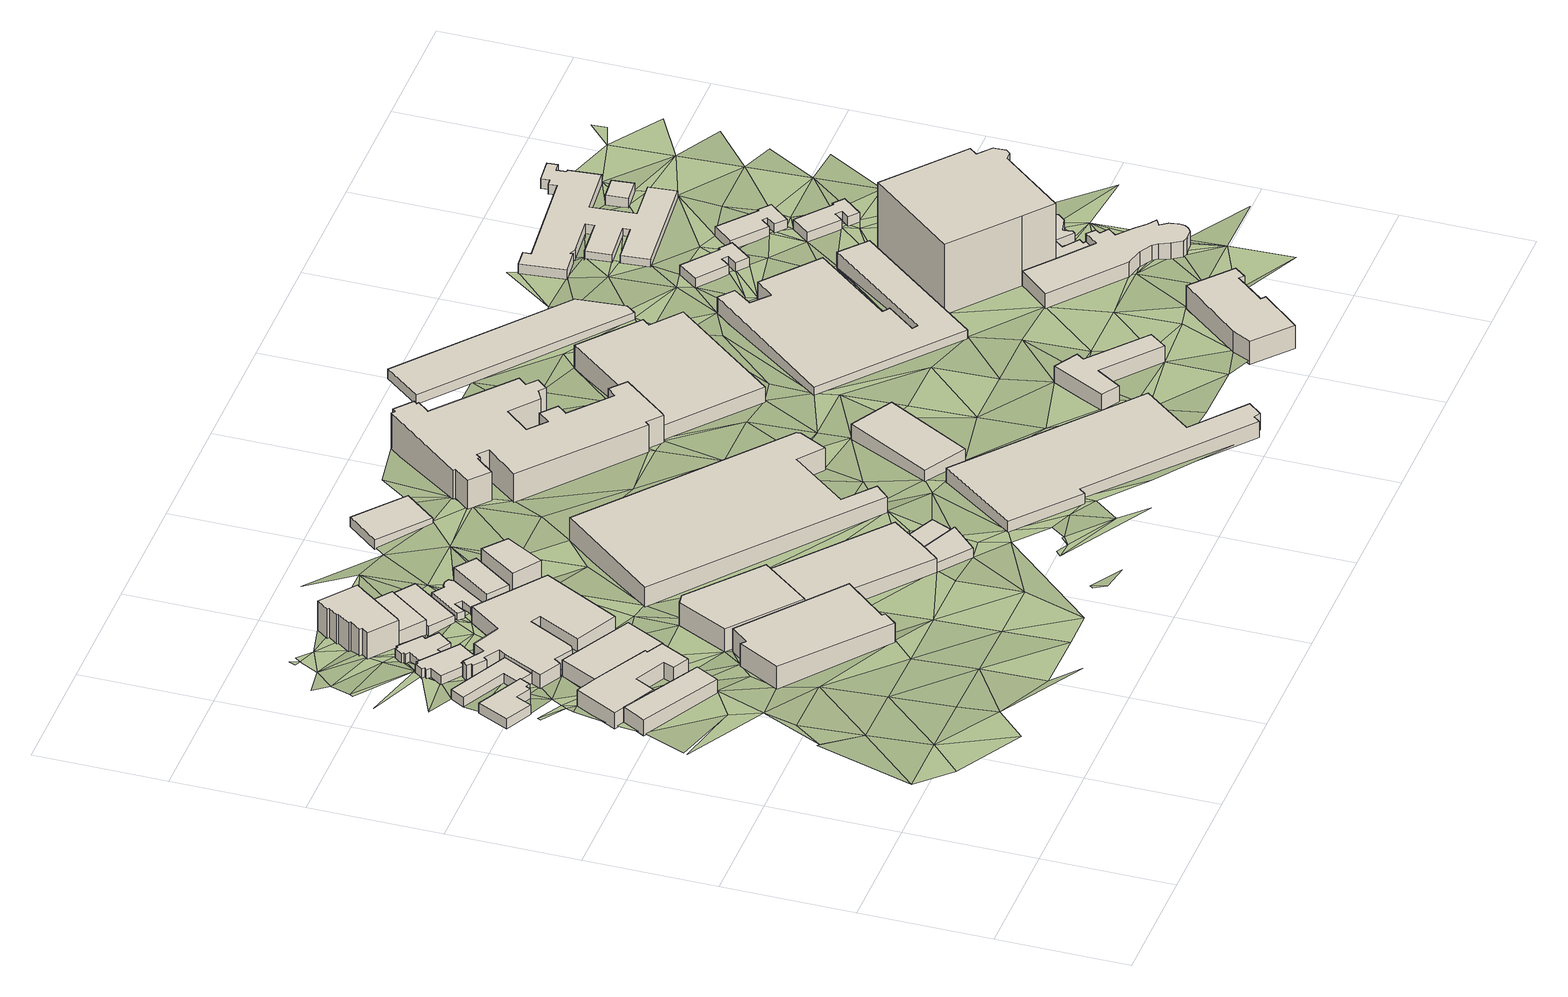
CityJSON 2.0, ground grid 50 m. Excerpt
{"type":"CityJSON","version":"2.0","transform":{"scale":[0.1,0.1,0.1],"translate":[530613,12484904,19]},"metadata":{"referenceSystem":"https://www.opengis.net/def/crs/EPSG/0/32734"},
"CityObjects":{
"building1":{"type":"Building","attributes":{"address":"Salt River","building":"industrial","building:levels":2,"building_height":6.9,"plus_code":"4FRW3F84+HJV","ground_height":32.75,"roof_height":39.65},"geometry":[{"type":"Solid","lod":"1","boundaries":[[[[0,1,2,3]],[[1,4,5,2]],[[4,6,7,5]],[[6,0,3,7]],[[3,2,5,7]],[[6,4,1,0]]]]}]},
"building2":{"type":"Building","attributes":{"address":"7 Hares Avenue Salt River Cape Town","building":"house","building:levels":1,"building_height":4.1,"plus_code":"4FRW3F84+QHV","ground_height":31.25,"roof_height":35.35},"geometry":[{"type":"Solid","lod":"1","boundaries":[[[[8,9,10,11]],[[9,12,13,10]],[[12,14,15,13]],[[14,16,17,15]],[[16,18,19,17]],[[18,20,21,19]],[[20,22,23,21]],[[22,24,25,23]],[[24,8,11,25]],[[11,10,13,15,17,19,21,23,25]],[[24,22,20,18,16,14,12,9,8]]]]}]},
"building3":{"type":"Building","attributes":{"address":"Salt River Cape Town","building":"industrial","building:levels":2,"building_height":6.9,"plus_code":"4FRW3F84+MJ4","ground_height":32.36,"roof_height":39.26},"geometry":[{"type":"Solid","lod":"1","boundaries":[[[[26,27,28,29]],[[27,30,31,28]],[[30,32,33,31]],[[32,34,35,33]],[[34,36,37,35]],[[36,38,39,37]],[[38,40,41,39]],[[40,42,43,41]],[[42,44,45,43]],[[44,46,47,45]],[[46,26,29,47]],[[29,28,31,33,35,37,39,41,43,45,47]],[[46,44,42,40,38,36,34,32,30,27,26]]]]}]},
"building4":{"type":"Building","attributes":{"address":"5 Hares Avenue Salt River Cape Town","building":"house","building:levels":1,"building_height":4.1,"plus_code":"4FRW3F84+RJ9","ground_height":30.73,"roof_height":34.83},"geometry":[{"type":"Solid","lod":"1","boundaries":[[[[48,49,50,51]],[[49,52,53,50]],[[52,54,55,53]],[[54,56,57,55]],[[56,58,59,57]],[[58,60,61,59]],[[60,48,51,61]],[[51,50,53,55,57,59,61]],[[60,58,56,54,52,49,48]]]]}]},
"building5":{"type":"Building","attributes":{"address":"The Royal Queens Park Road Salt River Cape Town","building":"office","building:levels":2,"building_height":6.9,"plus_code":"4FRW3F84+MPF","ground_height":31.25,"roof_height":38.15},"geometry":[{"type":"Solid","lod":"1","boundaries":[[[[62,63,64,65]],[[63,66,67,64]],[[66,68,69,67]],[[68,70,71,69]],[[70,62,65,71]],[[65,64,67,69,71]],[[70,68,66,63,62]]]]}]},
"building6":{"type":"Building","attributes":{"address":"Hares Avenue Salt River Cape Town","building":"house","building:levels":1,"building_height":4.1,"plus_code":"4FRW3F84+VJX","ground_height":28.98,"roof_height":33.08},"geometry":[{"type":"Solid","lod":"1","boundaries":[[[[72,73,74,75]],[[73,76,77,74]],[[76,78,79,77]],[[78,80,81,79]],[[80,82,83,81]],[[82,84,85,83]],[[84,86,87,85]],[[86,88,89,87]],[[88,90,91,89]],[[90,92,93,91]],[[92,94,95,93]],[[94,72,75,95]],[[75,74,77,79,81,83,85,87,89,91,93,95]],[[94,92,90,88,86,84,82,80,78,76,73,72]]]]}]},
"building7":{"type":"Building","attributes":{"address":"Hares Avenue Salt River Cape Town","building":"house","building:levels":1,"building_height":4.1,"plus_code":"4FRW3F84+WMF","ground_height":28.21,"roof_height":32.31},"geometry":[{"type":"Solid","lod":"1","boundaries":[[[[96,97,98,99]],[[97,100,101,98]],[[100,102,103,101]],[[102,104,105,103]],[[104,106,107,105]],[[106,108,109,107]],[[108,110,111,109]],[[110,112,113,111]],[[112,114,115,113]],[[114,116,117,115]],[[116,118,119,117]],[[118,120,121,119]],[[120,122,123,121]],[[122,96,99,123]],[[99,98,101,103,105,107,109,111,113,115,117,119,121,123]],[[122,120,118,116,114,112,110,108,106,104,102,100,97,96]]]]}]},
"building8":{"type":"Building","attributes":{"address":"Kings Cross Corner 9 Queens Park Road Salt River Cape Town","building":"commercial","building:levels":3,"building_height":9.7,"plus_code":"4FRW3F84+FR8","ground_height":33.05,"roof_height":42.75},"geometry":[{"type":"Solid","lod":"1","boundaries":[[[[124,125,126,127]],[[125,128,129,126]],[[128,130,131,129]],[[130,132,133,131]],[[132,134,135,133]],[[134,136,137,135]],[[136,138,139,137]],[[138,124,127,139]],[[127,126,129,131,133,135,137,139]],[[138,136,134,132,130,128,125,124]]]]}]},
"building9":{"type":"Building","attributes":{"address":"Salt River","building":"industrial","building:levels":2,"building_height":6.9,"plus_code":"4FRW3F84+QMX","ground_height":29.41,"roof_height":36.31},"geometry":[{"type":"Solid","lod":"1","boundaries":[[[[140,141,142,143]],[[141,144,145,142]],[[144,146,147,145]],[[146,148,149,147]],[[148,150,151,149]],[[150,152,153,151]],[[152,154,155,153]],[[154,156,157,155]],[[156,158,159,157]],[[158,160,161,159]],[[160,162,163,161]],[[162,164,165,163]],[[164,166,167,165]],[[166,168,169,167]],[[168,170,171,169]],[[170,172,173,171]],[[172,174,175,173]],[[174,176,177,175]],[[176,178,179,177]],[[178,180,181,179]],[[180,182,183,181]],[[182,184,185,183]],[[184,140,143,185]],[[143,142,145,147,149,151,153,155,157,159,161,163,165,167,169,171,173,175,177,179,181,183,185]],[[184,182,180,178,176,174,172,170,168,166,164,162,160,158,156,154,152,150,148,146,144,141,140]]]]}]},
"building10":{"type":"Building","attributes":{"building":"commercial","building:levels":4,"building_height":12.5,"plus_code":"4FRW3F94+2M9","ground_height":26.93,"roof_height":39.43},"geometry":[{"type":"Solid","lod":"1","boundaries":[[[[186,187,188,189]],[[187,190,191,188]],[[190,192,193,191]],[[192,194,195,193]],[[194,196,197,195]],[[196,198,199,197]],[[198,200,201,199]],[[200,202,203,201]],[[202,204,205,203]],[[204,206,207,205]],[[206,208,209,207]],[[208,210,211,209]],[[210,212,213,211]],[[212,186,189,213]],[[189,188,191,193,195,197,199,201,203,205,207,209,211,213]],[[212,210,208,206,204,202,200,198,196,194,192,190,187,186]]]]}]},
"building11":{"type":"Building","attributes":{"building":"retail","building:levels":2,"building_height":6.9,"plus_code":"4FRW3F84+XPP","ground_height":26.93,"roof_height":33.83},"geometry":[{"type":"Solid","lod":"1","boundaries":[[[[187,186,214,215]],[[186,216,217,214]],[[216,218,219,217]],[[218,187,215,219]],[[215,214,217,219]],[[218,216,186,187]]]]}]},
"building12":{"type":"Building","attributes":{"address":"7 Queens Park Road Salt River Cape Town","building":"commercial","building:levels":3,"building_height":9.7,"plus_code":"4FRW3F84+HV8","ground_height":32.07,"roof_height":41.77},"geometry":[{"type":"Solid","lod":"1","boundaries":[[[[220,221,222,223]],[[221,224,225,222]],[[224,226,227,225]],[[226,228,229,227]],[[228,220,223,229]],[[223,222,225,227,229]],[[228,226,224,221,220]]]]}]},
"building13":{"type":"Building","attributes":{"address":"Salt River","building":"retail","building:levels":1,"building_height":4.1,"plus_code":"4FRW3F84+XQ4","ground_height":27.45,"roof_height":31.55},"geometry":[{"type":"Solid","lod":"1","boundaries":[[[[230,231,232,233]],[[231,234,235,232]],[[234,236,237,235]],[[236,238,239,237]],[[238,240,241,239]],[[240,230,233,241]],[[233,232,235,237,239,241]],[[240,238,236,234,231,230]]]]}]},
"building14":{"type":"Building","attributes":{"address":"Salt River","building":"house","building:levels":1,"building_height":4.1,"plus_code":"4FRW3F84+WRF","ground_height":27.45,"roof_height":31.55},"geometry":[{"type":"Solid","lod":"1","boundaries":[[[[242,243,244,245]],[[243,246,247,244]],[[246,248,249,247]],[[248,250,251,249]],[[250,252,253,251]],[[252,254,255,253]],[[254,256,257,255]],[[256,258,259,257]],[[258,260,261,259]],[[260,262,263,261]],[[262,264,265,263]],[[264,242,245,265]],[[245,244,247,249,251,253,255,257,259,261,263,265]],[[264,262,260,258,256,254,252,250,248,246,243,242]]]]}]},
"building15":{"type":"Building","attributes":{"address":"Salt River","building":"retail","building:levels":2,"building_height":6.9,"plus_code":"4FRW3F84+WV2","ground_height":27.45,"roof_height":34.35},"geometry":[{"type":"Solid","lod":"1","boundaries":[[[[266,267,268,269]],[[267,270,271,268]],[[270,272,273,271]],[[272,266,269,273]],[[269,268,271,273]],[[272,270,267,266]]]]}]},
"building16":{"type":"Building","attributes":{"address":"Factory Road Salt River Cape Town","building":"industrial","building:levels":2,"building_height":6.9,"plus_code":"4FRW3F85+F23","ground_height":32.49,"roof_height":39.39},"geometry":[{"type":"Solid","lod":"1","boundaries":[[[[274,275,276,277]],[[275,278,279,276]],[[278,280,281,279]],[[280,282,283,281]],[[282,284,285,283]],[[284,274,277,285]],[[277,276,279,281,283,285]],[[284,282,280,278,275,274]]]]}]},
"building17":{"type":"Building","attributes":{"address":"Salt River","building":"commercial","building:levels":3,"building_height":9.7,"plus_code":"4FRW3F84+VWC","ground_height":28.16,"roof_height":37.86},"geometry":[{"type":"Solid","lod":"1","boundaries":[[[[286,287,288,289]],[[287,290,291,288]],[[290,292,293,291]],[[292,286,289,293]],[[289,288,291,293]],[[292,290,287,286]]]]}]},
"building18":{"type":"Building","attributes":{"address":"Retza Brickfield Road Salt River Cape Town","building":"retail","building:levels":1,"amenity":"motorcycle_rental","building_height":4.1,"plus_code":"4FRW3F85+84V","ground_height":33.31,"roof_height":37.41},"geometry":[{"type":"Solid","lod":"1","boundaries":[[[[294,295,296,297]],[[295,298,299,296]],[[298,300,301,299]],[[300,302,303,301]],[[302,294,297,303]],[[297,296,299,301,303]],[[302,300,298,295,294]]]]}]},
"building19":{"type":"Building","attributes":{"address":"Salt River Cape Town","building":"retail","building:levels":1,"building_height":4.1,"plus_code":"4FRW3F85+94W","ground_height":32.56,"roof_height":36.66},"geometry":[{"type":"Solid","lod":"1","boundaries":[[[[304,305,306,307]],[[305,308,309,306]],[[308,310,311,309]],[[310,304,307,311]],[[307,306,309,311]],[[310,308,305,304]]]]}]},
"building20":{"type":"Building","attributes":{"address":"Judge Clothing Factory - Rex Trueform Victoria Road Salt River Cape Town","building":"construction","building:levels":3,"building_height":9.7,"plus_code":"4FRW3F85+J3X","ground_height":28.77,"roof_height":38.47},"geometry":[{"type":"Solid","lod":"1","boundaries":[[[[312,313,314,315]],[[313,316,317,314]],[[316,318,319,317]],[[318,320,321,319]],[[320,322,323,321]],[[322,324,325,323]],[[324,326,327,325]],[[326,328,329,327]],[[328,312,315,329]],[[315,314,317,319,321,323,325,327,329]],[[328,326,324,322,320,318,316,313,312]]]]}]},
"building21":{"type":"Building","attributes":{"address":"261 Victoria Road Salt River Cape Town","building":"retail","building:levels":1,"building_height":4.1,"plus_code":"4FRW3F94+3X5","ground_height":24.17,"roof_height":28.27},"geometry":[{"type":"Solid","lod":"1","boundaries":[[[[330,331,332,333]],[[331,334,335,332]],[[334,336,337,335]],[[336,330,333,337]],[[333,332,335,337]],[[336,334,331,330]]]]}]},
"building22":{"type":"Building","attributes":{"address":"Buco Hardware and Buildware 9 Brickfield Road Salt River Cape Town","building":"warehouse","building:levels":2,"building_height":6.9,"plus_code":"4FRW3F85+798","ground_height":30.34,"roof_height":37.24},"geometry":[{"type":"Solid","lod":"1","boundaries":[[[[338,339,340,341]],[[339,342,343,340]],[[342,344,345,343]],[[344,346,347,345]],[[346,348,349,347]],[[348,350,351,349]],[[350,352,353,351]],[[352,354,355,353]],[[354,356,357,355]],[[356,338,341,357]],[[341,340,343,345,347,349,351,353,355,357]],[[356,354,352,350,348,346,344,342,339,338]]]]}]},
"building23":{"type":"Building","attributes":{"address":"Rex Trueform Office Park 263 Victoria Road Salt River 7925 Cape Town","building":"commercial","building:levels":5,"building_height":15.3,"plus_code":"4FRW3F85+W5V","ground_height":22.64,"roof_height":37.94},"geometry":[{"type":"Solid","lod":"1","boundaries":[[[[358,359,360,361]],[[359,362,363,360]],[[362,364,365,363]],[[364,366,367,365]],[[366,368,369,367]],[[368,370,371,369]],[[370,372,373,371]],[[372,374,375,373]],[[374,376,377,375]],[[376,378,379,377]],[[378,380,381,379]],[[380,382,383,381]],[[382,384,385,383]],[[384,386,387,385]],[[386,388,389,387]],[[388,390,391,389]],[[390,392,393,391]],[[392,394,395,393]],[[394,396,397,395]],[[396,398,399,397]],[[398,400,401,399]],[[400,402,403,401]],[[402,404,405,403]],[[404,406,407,405]],[[406,408,409,407]],[[408,410,411,409]],[[410,412,413,411]],[[412,414,415,413]],[[414,416,417,415]],[[416,418,419,417]],[[418,420,421,419]],[[420,422,423,421]],[[422,424,425,423]],[[424,426,427,425]],[[426,358,361,427]],[[361,360,363,365,367,369,371,373,375,377,379,381,383,385,387,389,391,393,395,397,399,401,403,405,407,409,411,413,415,417,419,421,423,425,427]],[[426,424,422,420,418,416,414,412,410,408,406,404,402,400,398,396,394,392,390,388,386,384,382,380,378,376,374,372,370,368,366,364,362,359,358]]]]}]},
"building24":{"type":"Building","attributes":{"address":"346 Victoria Road Salt River Cape Town","building":"retail","building:levels":2,"building_height":6.9,"plus_code":"4FRW3F85+F9G","ground_height":28.75,"roof_height":35.65},"geometry":[{"type":"Solid","lod":"1","boundaries":[[[[428,429,430,431]],[[429,432,433,430]],[[432,434,435,433]],[[434,428,431,435]],[[431,430,433,435]],[[434,432,429,428]]]]}]},
"building25":{"type":"Building","attributes":{"address":"Salt River Cape Town","building":"parking","building:levels":3,"amenity":"parking","building_height":9.7,"plus_code":"4FRW3F85+RF2","ground_height":22.91,"roof_height":32.61},"geometry":[{"type":"Solid","lod":"1","boundaries":[[[[436,437,438,439]],[[437,440,441,438]],[[440,442,443,441]],[[442,444,445,443]],[[444,446,447,445]],[[446,448,449,447]],[[448,436,439,449]],[[439,438,441,443,445,447,449]],[[448,446,444,442,440,437,436]]]]}]},
"building26":{"type":"Building","attributes":{"building":"yes","building:levels":2,"building_height":6.9,"plus_code":"4FRW3F85+7MC","ground_height":29.43,"roof_height":36.33},"geometry":[{"type":"Solid","lod":"1","boundaries":[[[[450,451,452,453]],[[451,454,455,452]],[[454,456,457,455]],[[456,458,459,457]],[[458,460,461,459]],[[460,462,463,461]],[[462,464,465,463]],[[464,450,453,465]],[[453,452,455,457,459,461,463,465]],[[464,462,460,458,456,454,451,450]]]]}]},
"building27":{"type":"Building","attributes":{"building":"industrial","building:levels":1,"building_height":4.1,"plus_code":"4FRW3F95+2FP","ground_height":21.41,"roof_height":25.51},"geometry":[{"type":"Solid","lod":"1","boundaries":[[[[466,467,468,469]],[[467,470,471,468]],[[470,472,473,471]],[[472,474,475,473]],[[474,466,469,475]],[[469,468,471,473,475]],[[474,472,470,467,466]]]]}]},
"building28":{"type":"Building","attributes":{"address":"348 Victoria Road Salt River Cape Town","building":"retail","building:levels":3,"building_height":9.7,"plus_code":"4FRW3F85+5R3","ground_height":28.31,"roof_height":38.01},"geometry":[{"type":"Solid","lod":"1","boundaries":[[[[476,477,478,479]],[[477,480,481,478]],[[480,482,483,481]],[[482,484,485,483]],[[484,486,487,485]],[[486,488,489,487]],[[488,490,491,489]],[[490,492,493,491]],[[492,476,479,493]],[[479,478,481,483,485,487,489,491,493]],[[492,490,488,486,484,482,480,477,476]]]]}]},
"building29":{"type":"Building","attributes":{"address":"Salt River Cape Town","building":"retail","building:levels":2,"building_height":6.9,"plus_code":"4FRW3F85+JJM","ground_height":23.64,"roof_height":30.54},"geometry":[{"type":"Solid","lod":"1","boundaries":[[[[494,495,496,497]],[[495,498,499,496]],[[498,500,501,499]],[[500,502,503,501]],[[502,504,505,503]],[[504,506,507,505]],[[506,508,509,507]],[[508,510,511,509]],[[510,512,513,511]],[[512,514,515,513]],[[514,516,517,515]],[[516,518,519,517]],[[518,520,521,519]],[[520,494,497,521]],[[497,496,499,501,503,505,507,509,511,513,515,517,519,521]],[[520,518,516,514,512,510,508,506,504,502,500,498,495,494]]]]}]},
"building30":{"type":"Building","attributes":{"building":"yes","building:levels":2,"building_height":6.9,"plus_code":"4FRW3F85+8WW","ground_height":26.35,"roof_height":33.25},"geometry":[{"type":"Solid","lod":"1","boundaries":[[[[522,523,524,525]],[[523,526,527,524]],[[526,528,529,527]],[[528,530,531,529]],[[530,532,533,531]],[[532,534,535,533]],[[534,536,537,535]],[[536,538,539,537]],[[538,540,541,539]],[[540,542,543,541]],[[542,544,545,543]],[[544,546,547,545]],[[546,548,549,547]],[[548,550,551,549]],[[550,552,553,551]],[[552,554,555,553]],[[554,556,557,555]],[[556,558,559,557]],[[558,560,561,559]],[[560,562,563,561]],[[562,564,565,563]],[[564,566,567,565]],[[566,568,569,567]],[[568,570,571,569]],[[570,522,525,571]],[[525,524,527,529,531,533,535,537,539,541,543,545,547,549,551,553,555,557,559,561,563,565,567,569,571]],[[570,568,566,564,562,560,558,556,554,552,550,548,546,544,542,540,538,536,534,532,530,528,526,523,522]]]]}]},
"building31":{"type":"Building","attributes":{"address":"Durham Square Apartment Complex 32 Durham Avenue Salt River Cape Town","building":"apartments","building:levels":11,"building:flats":"139","building_height":32.1,"plus_code":"4FRW3F85+GVM","ground_height":24.56,"roof_height":56.66},"geometry":[{"type":"Solid","lod":"1","boundaries":[[[[572,573,574,575]],[[573,576,577,574]],[[576,578,579,577]],[[578,580,581,579]],[[580,582,583,581]],[[582,584,585,583]],[[584,586,587,585]],[[586,588,589,587]],[[588,590,591,589]],[[590,592,593,591]],[[592,572,575,593]],[[575,574,577,579,581,583,585,587,589,591,593]],[[592,590,588,586,584,582,580,578,576,573,572]]]]}]},
"building32":{"type":"Building","attributes":{"address":"Durham Avenue Salt River Cape Town","building":"yes","building:levels":1,"building_height":4.1,"plus_code":"4FRW3F85+RQG","ground_height":22.37,"roof_height":26.47},"geometry":[{"type":"Solid","lod":"1","boundaries":[[[[594,595,596,597]],[[595,598,599,596]],[[598,600,601,599]],[[600,602,603,601]],[[602,604,605,603]],[[604,606,607,605]],[[606,608,609,607]],[[608,610,611,609]],[[610,612,613,611]],[[612,594,597,613]],[[597,596,599,601,603,605,607,609,611,613]],[[612,610,608,606,604,602,600,598,595,594]]]]}]},
"building33":{"type":"Building","attributes":{"building":"yes","building:levels":1,"building_height":4.1,"plus_code":"4FRW3F85+FX8","ground_height":25.59,"roof_height":29.69},"geometry":[{"type":"Solid","lod":"1","boundaries":[[[[614,615,616,617]],[[615,618,619,616]],[[618,620,621,619]],[[620,622,623,621]],[[622,624,625,623]],[[624,626,627,625]],[[626,628,629,627]],[[628,630,631,629]],[[630,632,633,631]],[[632,634,635,633]],[[634,636,637,635]],[[636,638,639,637]],[[638,640,641,639]],[[640,642,643,641]],[[642,644,645,643]],[[644,646,647,645]],[[646,614,617,647]],[[617,616,619,621,623,625,627,629,631,633,635,637,639,641,643,645,647]],[[646,644,642,640,638,636,634,632,630,628,626,624,622,620,618,615,614]]]]}]},
"building34":{"type":"Building","attributes":{"address":"Durham Avenue Salt River Cape Town","building":"yes","building:levels":1,"building_height":4.1,"plus_code":"4FRW3F85+RV4","ground_height":22.37,"roof_height":26.47},"geometry":[{"type":"Solid","lod":"1","boundaries":[[[[648,649,650,651]],[[649,652,653,650]],[[652,654,655,653]],[[654,656,657,655]],[[656,658,659,657]],[[658,660,661,659]],[[660,662,663,661]],[[662,664,665,663]],[[664,666,667,665]],[[666,648,651,667]],[[651,650,653,655,657,659,661,663,665,667]],[[666,664,662,660,658,656,654,652,649,648]]]]}]},
"building35":{"type":"Building","attributes":{"address":"Salt River Cape Town","building":"yes","building:levels":1,"building_height":4.1,"plus_code":"4FRW3F85+XRX","ground_height":19.55,"roof_height":23.65},"geometry":[{"type":"Solid","lod":"1","boundaries":[[[[668,669,670,671]],[[669,672,673,670]],[[672,674,675,673]],[[674,676,677,675]],[[676,678,679,677]],[[678,680,681,679]],[[680,682,683,681]],[[682,684,685,683]],[[684,686,687,685]],[[686,688,689,687]],[[688,690,691,689]],[[690,692,693,691]],[[692,694,695,693]],[[694,696,697,695]],[[696,698,699,697]],[[698,700,701,699]],[[700,702,703,701]],[[702,704,705,703]],[[704,706,707,705]],[[706,708,709,707]],[[708,710,711,709]],[[710,712,713,711]],[[712,714,715,713]],[[714,716,717,715]],[[716,718,719,717]],[[718,720,721,719]],[[720,722,723,721]],[[722,724,725,723]],[[724,668,671,725]],[[671,670,673,675,677,679,681,683,685,687,689,691,693,695,697,699,701,703,705,707,709,711,713,715,717,719,721,723,725]],[[724,722,720,718,716,714,712,710,708,706,704,702,700,698,696,694,692,690,688,686,684,682,680,678,676,674,672,669,668]]]]}]},
"building36":{"type":"Building","attributes":{"address":"Durham Avenue Salt River Cape Town","building":"yes","building:levels":1,"building_height":4.1,"plus_code":"4FRW3F85+PW7","ground_height":23.51,"roof_height":27.61},"geometry":[{"type":"Solid","lod":"1","boundaries":[[[[726,727,728,729]],[[727,730,731,728]],[[730,732,733,731]],[[732,734,735,733]],[[734,736,737,735]],[[736,738,739,737]],[[738,740,741,739]],[[740,742,743,741]],[[742,744,745,743]],[[744,726,729,745]],[[729,728,731,733,735,737,739,741,743,745]],[[744,742,740,738,736,734,732,730,727,726]]]]}]},
"building37":{"type":"Building","attributes":{"address":"Salt River Cape Town","building":"yes","building:levels":1,"building_height":4.1,"plus_code":"4FRW3F85+XWM","ground_height":20.55,"roof_height":24.65},"geometry":[{"type":"Solid","lod":"1","boundaries":[[[[746,747,748,749]],[[747,750,751,748]],[[750,752,753,751]],[[752,746,749,753]],[[749,748,751,753]],[[752,750,747,746]]]]}]},
"terrain1":{"type":"TINRelief","geometry":[{"type":"CompositeSurface","lod":"1","boundaries":[[[754,755,756]],[[755,754,757]],[[757,758,755]],[[756,759,754]],[[758,757,760]],[[760,757,761]],[[762,754,759]],[[763,764,765]],[[766,757,754]],[[761,767,760]],[[765,768,767]],[[769,754,762]],[[763,770,771]],[[754,769,766]],[[772,761,757]],[[771,770,773]],[[774,775,776]],[[777,763,765]],[[30,778,771]],[[761,772,767]],[[774,776,779]],[[766,772,757]],[[778,30,776]],[[777,765,767]],[[779,776,30]],[[780,20,781]],[[770,6,773]],[[782,20,780]],[[769,762,783]],[[784,779,30]],[[779,784,782]],[[785,777,767]],[[786,58,787]],[[784,30,27]],[[767,772,785]],[[783,766,769]],[[24,20,782]],[[788,56,789]],[[22,20,24]],[[773,790,791]],[[9,786,787]],[[783,762,792]],[[792,762,793]],[[794,24,782]],[[6,790,773]],[[782,784,70]],[[794,8,24]],[[788,789,795]],[[70,784,27]],[[785,796,777]],[[782,70,794]],[[790,797,791]],[[6,777,796]],[[798,789,56]],[[799,800,801]],[[802,772,766]],[[8,794,803]],[[804,798,56]],[[805,795,801]],[[56,806,804]],[[790,6,807]],[[802,766,783]],[[796,785,808]],[[809,794,70]],[[806,56,810]],[[811,812,813]],[[813,799,814]],[[798,815,789]],[[804,816,798]],[[795,789,817]],[[818,817,789]],[[808,6,796]],[[808,807,6]],[[772,819,785]],[[789,815,820]],[[795,817,821]],[[799,801,814]],[[809,70,822]],[[823,783,792]],[[815,824,820]],[[70,825,822]],[[801,826,72]],[[806,827,828]],[[811,813,829]],[[830,831,807]],[[832,833,820]],[[806,810,827]],[[802,819,772]],[[834,835,831]],[[824,832,820]],[[829,813,814]],[[836,801,72]],[[228,807,808]],[[830,807,228]],[[72,837,838]],[[837,72,839]],[[801,836,814]],[[840,132,808]],[[831,841,834]],[[831,830,841]],[[72,838,836]],[[832,824,842]],[[843,838,837]],[[830,228,841]],[[844,845,846]],[[836,838,847]],[[848,825,70]],[[802,783,849]],[[850,811,829]],[[851,839,72]],[[808,132,228]],[[852,844,811]],[[853,814,836]],[[854,825,855]],[[842,851,832]],[[853,829,814]],[[856,811,850]],[[856,852,811]],[[857,829,853]],[[852,858,844]],[[849,783,823]],[[859,860,839]],[[829,861,850]],[[857,853,862]],[[859,839,851]],[[825,848,855]],[[842,166,851]],[[863,829,857]],[[855,864,854]],[[850,865,856]],[[228,226,841]],[[857,122,863]],[[802,866,819]],[[867,852,856]],[[851,868,859]],[[869,228,132]],[[870,863,122]],[[868,851,166]],[[849,866,802]],[[226,848,841]],[[122,120,871]],[[856,872,867]],[[852,867,873]],[[848,874,855]],[[871,859,868]],[[855,875,864]],[[870,122,876]],[[877,122,871]],[[819,866,878]],[[879,849,823]],[[192,852,873]],[[873,867,880]],[[877,876,122]],[[132,284,869]],[[868,166,164]],[[868,881,871]],[[882,883,878]],[[877,871,881]],[[132,884,284]],[[848,885,874]],[[848,226,885]],[[882,878,866]],[[164,881,868]],[[224,885,226]],[[882,884,883]],[[886,881,164]],[[887,866,849]],[[849,879,887]],[[164,888,886]],[[889,888,164]],[[190,890,192]],[[885,224,891]],[[164,892,889]],[[885,893,874]],[[888,889,894]],[[881,886,242]],[[892,164,895]],[[284,282,869]],[[889,896,894]],[[897,190,187]],[[898,895,164]],[[897,187,899]],[[900,891,224]],[[901,882,866]],[[891,893,885]],[[164,893,898]],[[887,902,866]],[[881,242,238]],[[284,884,901]],[[282,903,869]],[[903,900,224]],[[256,892,895]],[[882,901,884]],[[190,904,890]],[[866,902,901]],[[242,264,262]],[[904,190,897]],[[893,905,898]],[[906,907,908]],[[238,242,262]],[[895,267,256]],[[900,903,282]],[[887,879,909]],[[893,910,905]],[[911,893,891]],[[238,262,912]],[[897,238,904]],[[260,912,262]],[[898,905,913]],[[906,914,907]],[[260,258,912]],[[258,256,267]],[[267,912,258]],[[902,887,915]],[[912,904,238]],[[900,282,916]],[[911,910,893]],[[913,905,286]],[[902,915,901]],[[891,312,911]],[[891,900,917]],[[909,915,887]],[[267,918,912]],[[912,919,904]],[[911,920,910]],[[921,904,919]],[[918,267,913]],[[920,292,910]],[[922,916,282]],[[918,913,286]],[[912,918,919]],[[286,292,918]],[[923,924,925]],[[917,900,916]],[[911,312,920]],[[918,292,920]],[[915,909,926]],[[927,915,926]],[[923,928,929]],[[930,923,925]],[[926,909,931]],[[304,932,922]],[[926,931,927]],[[922,917,916]],[[932,304,310]],[[927,310,933]],[[923,930,928]],[[909,934,931]],[[918,935,919]],[[920,312,936]],[[919,935,937]],[[920,938,918]],[[925,939,930]],[[940,934,928]],[[917,922,932]],[[934,940,931]],[[928,930,940]],[[917,932,310]],[[920,936,938]],[[927,931,941]],[[927,941,310]],[[935,918,942]],[[931,940,943]],[[918,938,942]],[[940,930,944]],[[930,939,945]],[[917,310,941]],[[312,946,936]],[[944,943,940]],[[935,942,947]],[[917,941,948]],[[936,949,938]],[[943,944,950]],[[931,951,941]],[[947,952,935]],[[330,952,953]],[[954,948,955]],[[942,938,956]],[[946,949,936]],[[938,949,956]],[[947,942,957]],[[944,958,950]],[[959,946,312]],[[952,947,953]],[[948,941,960]],[[955,961,954]],[[960,955,948]],[[956,949,962]],[[951,960,941]],[[953,947,963]],[[964,956,965]],[[959,312,966]],[[965,956,962]],[[967,965,962]],[[955,968,961]],[[969,949,946]],[[960,951,970]],[[958,971,950]],[[963,947,400]],[[955,960,972]],[[946,959,973]],[[968,955,972]],[[973,969,946]],[[974,970,951]],[[968,972,975]],[[959,976,973]],[[966,975,977]],[[969,973,978]],[[979,980,981]],[[966,982,959]],[[973,976,978]],[[983,979,981]],[[977,975,972]],[[974,951,356]],[[976,959,982]],[[966,977,982]],[[984,970,974]],[[985,983,981]],[[976,982,986]],[[984,432,970]],[[987,985,981]],[[988,987,989]],[[990,991,992]],[[985,987,993]],[[977,972,994]],[[995,987,988]],[[356,996,997]],[[987,995,993]],[[998,992,991]],[[982,999,986]],[[985,993,1000]],[[982,977,999]],[[432,994,972]],[[1001,974,356]],[[984,1002,432]],[[974,1003,984]],[[993,995,1004]],[[999,977,1005]],[[998,1006,1007]],[[1001,1003,974]],[[977,994,1005]],[[356,1008,1001]],[[1009,1004,995]],[[993,1004,1007]],[[994,432,1002]],[[1010,1001,1008]],[[1007,1011,998]],[[1012,356,997]],[[992,998,1013]],[[1007,1004,1011]],[[1014,1002,984]],[[1010,1008,1015]],[[1016,984,1003]],[[999,1005,1017]],[[1008,356,458]],[[1002,1014,994]],[[1011,1013,998]],[[1009,448,1004]],[[984,1016,1014]],[[1014,1005,994]],[[458,1015,1008]],[[458,356,1012]],[[1011,1004,448]],[[1011,1018,1013]],[[1019,999,1017]],[[1005,1020,1017]],[[1021,1016,1003]],[[1022,1023,1024]],[[1025,1005,1014]],[[1011,448,1018]],[[1003,1022,1021]],[[1012,1026,458]],[[1026,1012,1027]],[[1013,1028,1029]],[[1014,1016,1025]],[[1023,460,1024]],[[1024,1021,1022]],[[1021,1025,1016]],[[1018,448,1030]],[[1017,1020,1019]],[[458,1031,460]],[[1031,458,1026]],[[1028,1013,1018]],[[518,1020,1005]],[[460,1032,1024]],[[1019,1030,1033]],[[1034,1021,1024]],[[1018,1030,1028]],[[1035,1036,1037]],[[1032,460,1031]],[[1038,1039,1040]],[[1041,1030,1019]],[[1025,1021,1034]],[[1031,1026,1042]],[[1024,1032,1034]],[[1030,1041,1028]],[[518,1019,1020]],[[1025,1034,1043]],[[1041,1019,518]],[[1044,1040,1045]],[[1031,1042,1032]],[[1046,1047,1048]],[[1035,1037,1049]],[[1046,1050,1047]],[[1041,1051,1028]],[[1039,1052,1040]],[[514,512,510]],[[518,1051,1041]],[[514,510,516]],[[1053,1050,1046]],[[1034,1054,1043]],[[1055,1044,1045]],[[1049,1037,1056]],[[1043,1057,1025]],[[1058,1028,1051]],[[1059,1045,1040]],[[1034,1032,1060]],[[1042,1061,1032]],[[516,1062,518]],[[1063,516,510]],[[1064,1042,476]],[[1050,1053,476]],[[1037,1058,1065]],[[1063,1062,516]],[[1062,1051,518]],[[1066,1056,1037]],[[1061,1042,1064]],[[1032,1061,1060]],[[1058,1051,1065]],[[510,1067,1063]],[[1055,1045,1059]],[[1059,1040,1052]],[[1068,1062,1063]],[[1069,476,1053]],[[1065,1066,1037]],[[1062,1070,1051]],[[1071,1056,1066]],[[1067,1068,1063]],[[1072,1056,1071]],[[1073,1064,476]],[[1057,1043,590]],[[510,1074,1067]],[[1075,510,1055]],[[1076,1061,1064]],[[1060,1061,1077]],[[1065,1051,1078]],[[1070,1078,1051]],[[1075,1074,510]],[[1052,1055,1059]],[[1061,1079,1077]],[[1076,1064,1080]],[[1068,1067,1081]],[[1069,1073,476]],[[1081,600,1068]],[[1061,1082,1079]],[[1065,1083,1066]],[[1061,1076,1082]],[[1073,1080,1064]],[[1065,1078,1084]],[[1065,1084,1085]],[[610,1070,612]],[[1083,1065,1085]],[[1083,1086,1066]],[[1052,727,1055]],[[1070,1087,1078]],[[1087,1070,610]],[[608,1074,1075]],[[1075,1055,727]],[[1086,1088,1089]],[[1086,1083,1088]],[[1090,1080,1073]],[[1091,1092,1093]],[[649,610,608]],[[1094,1095,1092]],[[1096,1090,1073]],[[1097,1052,1057]],[[610,649,1087]],[[1092,1095,564]],[[1084,1098,1085]],[[564,1099,560]],[[560,1100,1101]],[[1102,1093,1092]],[[1057,590,1103]],[[1096,1073,1104]],[[608,1075,1105]],[[564,1102,1092]],[[727,1052,1097]],[[1104,1073,1106]],[[1088,1083,1107]],[[1075,727,1105]],[[608,1105,649]],[[1087,649,648]],[[1098,1084,1108]],[[1109,564,560]],[[1110,1111,1112]],[[1113,1110,1112]],[[560,1101,1109]],[[564,1109,1102]],[[1110,1114,1111]],[[1057,1103,1097]],[[1101,1115,1109]],[[1116,1117,1118]],[[590,1119,1103]],[[1117,1102,1109]],[[1107,1083,1120]],[[1105,727,1121]],[[1115,1114,1109]],[[1121,727,726]],[[1106,1073,1122]],[[1123,1078,1087]],[[1109,1118,1117]],[[1124,1105,1121]],[[726,1125,1121]],[[1097,1103,1126]],[[1124,1121,1127]],[[1118,1109,1128]],[[1097,1126,1129]],[[1103,1130,1126]],[[1119,1131,1132]],[[1087,648,1123]],[[726,1133,1125]],[[1134,648,1135]],[[1126,1136,1129]],[[1132,634,1119]],[[634,1132,636]],[[726,1137,1133]],[[634,1128,1138]],[[648,1134,1139]],[[1133,1140,1125]],[[1141,1103,1119]],[[1130,1103,1141]],[[1119,634,1141]],[[1137,1142,1133]],[[1143,1128,1109]],[[1138,1141,634]],[[1139,1134,1140]],[[1123,648,1139]],[[1144,1145,1146]],[[1138,1128,1143]],[[1130,1147,1148]],[[1146,746,1144]],[[1147,1130,1141]],[[1149,1146,1145]],[[1133,1142,1150]],[[1140,1133,1150]],[[1142,1148,1150]],[[746,1151,1144]],[[1152,1139,1140]],[[1146,1149,1153]],[[1138,1154,1141]],[[1148,1147,1150]],[[1151,746,752]],[[1139,1152,1123]],[[1141,1154,1147]],[[1150,1152,1140]],[[1151,752,1153]],[[1149,1123,1155]],[[1149,1155,1153]],[[1151,1153,1155]],[[1156,1150,1147]],[[1123,1152,1155]],[[1157,1158,1151]],[[1150,1159,1152]],[[1157,1151,1155]],[[1160,1155,1152]],[[1161,1157,1155]],[[1162,1163,1157]]]}]}
},
"vertices":[
[144,1557,138],[95,1468,138],[95,1468,206],[144,1557,206],[401,1301,138],[401,1301,206],[450,1390,138],[450,1390,206],
[250,1968,122],[236,1975,122],[236,1975,164],[250,1968,164],[67,2059,122],[67,2059,164],[7,1938,122],[7,1938,164],[113,1885,122],[113,1885,164],[142,1945,122],[142,1945,164],[202,1916,122],[202,1916,164],[211,1934,122],[211,1934,164],[228,1926,122],[228,1926,164],
[490,1592,134],[284,1702,134],[284,1702,203],[490,1592,203],[195,1744,134],[195,1744,203],[106,1578,134],[106,1578,203],[279,1492,134],[279,1492,203],[321,1570,134],[321,1570,203],[443,1510,134],[443,1510,203],[425,1467,134],[425,1467,203],[488,1435,134],[488,1435,203],[547,1550,134],[547,1550,203],[483,1583,134],[483,1583,203],
[236,1975,117],[250,1968,117],[250,1968,158],[236,1975,158],[297,1941,117],[297,1941,158],[360,2060,117],[360,2060,158],[122,2177,117],[122,2177,158],[90,2124,117],[90,2124,158],[269,2034,117],[269,2034,158],
[284,1702,122],[490,1592,122],[490,1592,191],[284,1702,191],[564,1551,122],[564,1551,191],[645,1705,122],[645,1705,191],[363,1853,122],[363,1853,191],
[262,2351,100],[256,2342,100],[256,2342,141],[262,2351,141],[248,2349,100],[248,2349,141],[227,2318,100],[227,2318,141],[235,2311,100],[235,2311,141],[228,2302,100],[228,2302,141],[240,2290,100],[240,2290,141],[207,2244,100],[207,2244,141],[290,2184,100],[290,2184,141],[305,2201,100],[305,2201,141],[356,2164,100],[356,2164,141],[409,2238,100],[409,2238,141],
[339,2448,92],[333,2441,92],[333,2441,133],[339,2448,133],[324,2447,92],[324,2447,133],[301,2418,92],[301,2418,133],[309,2411,92],[309,2411,133],[303,2402,92],[303,2402,133],[319,2392,92],[319,2392,133],[283,2346,92],[283,2346,133],[354,2291,92],[354,2291,133],[364,2305,92],[364,2305,133],[414,2274,92],[414,2274,133],[461,2333,92],[461,2333,133],[413,2367,92],[413,2367,133],[424,2381,92],[424,2381,133],
[865,807,140],[907,856,140],[907,856,238],[865,807,238],[897,866,140],[897,866,238],[1037,1030,140],[1037,1030,238],[660,1330,140],[660,1330,238],[602,1262,140],[602,1262,238],[585,1279,140],[585,1279,238],[494,1116,140],[494,1116,238],
[360,2060,104],[297,1941,104],[297,1941,173],[360,2060,173],[278,1905,104],[278,1905,173],[365,1861,104],[365,1861,173],[383,1886,104],[383,1886,173],[453,1845,104],[453,1845,173],[475,1856,104],[475,1856,173],[569,2033,104],[569,2033,173],[608,2012,104],[608,2012,173],[522,1848,104],[522,1848,173],[687,1766,104],[687,1766,173],[848,2064,104],[848,2064,173],[589,2255,104],[589,2255,173],[493,2129,104],[493,2129,173],[383,2180,104],[383,2180,173],[353,2135,104],[353,2135,173],[274,2185,104],[274,2185,173],[254,2164,104],[254,2164,173],[267,2152,104],[267,2152,173],[259,2144,104],[259,2144,173],[306,2108,104],[306,2108,173],[316,2120,104],[316,2120,173],[374,2086,104],[374,2086,173],
[401,2464,79],[524,2628,79],[524,2628,204],[401,2464,204],[548,2657,79],[548,2657,204],[415,2759,79],[415,2759,204],[378,2712,79],[378,2712,204],[386,2707,79],[386,2707,204],[357,2670,79],[357,2670,204],[362,2666,79],[362,2666,204],[325,2617,79],[325,2617,204],[332,2612,79],[332,2612,204],[299,2569,79],[299,2569,204],[308,2562,79],[308,2562,204],[288,2537,79],[288,2537,204],[392,2456,79],[392,2456,204],
[401,2464,148],[524,2628,148],[499,2391,79],[499,2391,148],[622,2555,79],[622,2555,148],
[918,1153,131],[1069,1342,131],[1069,1342,228],[918,1153,228],[804,1563,131],[804,1563,228],[762,1557,131],[762,1557,228],[662,1359,131],[662,1359,228],
[622,2555,84],[499,2391,84],[499,2391,126],[622,2555,126],[492,2380,84],[492,2380,126],[582,2315,84],[582,2315,126],[720,2503,84],[720,2503,126],[630,2568,84],[630,2568,126],
[687,2432,84],[598,2311,84],[598,2311,126],[687,2432,126],[618,2290,84],[618,2290,126],[647,2337,84],[647,2337,126],[673,2317,84],[673,2317,126],[645,2277,84],[645,2277,126],[685,2245,84],[685,2245,126],[778,2382,84],[778,2382,126],[777,2401,84],[777,2401,126],[761,2410,84],[761,2410,126],[741,2408,84],[741,2408,126],[733,2401,84],[733,2401,126],
[891,2337,84],[814,2394,84],[814,2394,154],[891,2337,154],[699,2237,84],[699,2237,154],[776,2181,84],[776,2181,154],
[1318,804,135],[1382,881,135],[1382,881,204],[1318,804,204],[1440,959,135],[1440,959,204],[1477,1007,135],[1477,1007,204],[1079,1334,135],[1079,1334,204],[918,1141,135],[918,1141,204],
[904,2323,92],[798,2175,92],[798,2175,189],[904,2323,189],[903,2105,92],[903,2105,189],[990,2253,92],[990,2253,189],
[1529,816,143],[1382,881,143],[1382,881,184],[1529,816,184],[1318,804,143],[1318,804,184],[1442,712,143],[1442,712,184],[1541,811,143],[1541,811,184],
[1440,959,136],[1382,881,136],[1382,881,177],[1440,959,177],[1529,816,136],[1529,816,177],[1568,901,136],[1568,901,177],
[1164,2088,98],[852,1712,98],[852,1712,195],[1164,2088,195],[1622,1083,98],[1622,1083,195],[1672,1136,98],[1672,1136,195],[1559,1231,98],[1559,1231,195],[1736,1450,98],[1736,1450,195],[1831,1377,98],[1831,1377,195],[1888,1485,98],[1888,1485,195],[1886,1500,98],[1886,1500,195],
[1067,2853,52],[965,2731,52],[965,2731,93],[1067,2853,93],[1150,2581,52],[1150,2581,93],[1250,2703,52],[1250,2703,93],
[1865,947,113],[1630,647,113],[1630,647,182],[1865,947,182],[1870,446,113],[1870,446,182],[1890,471,113],[1890,471,182],[2463,6,113],[2463,6,182],[2483,31,113],[2483,31,182],[2507,16,113],[2507,16,182],[2552,69,113],[2552,69,182],[2351,233,113],[2351,233,182],[2503,423,113],[2503,423,182],
[1998,2149,36],[1938,2201,36],[1938,2201,189],[1998,2149,189],[1908,2166,36],[1908,2166,189],[1755,2295,36],[1755,2295,189],[1787,2332,36],[1787,2332,189],[1727,2382,36],[1727,2382,189],[1689,2337,36],[1689,2337,189],[1621,2395,36],[1621,2395,189],[1701,2488,36],[1701,2488,189],[1808,2403,36],[1808,2403,189],[1850,2426,36],[1850,2426,189],[1876,2405,36],[1876,2405,189],[1912,2447,36],[1912,2447,189],[1874,2480,36],[1874,2480,189],[1902,2512,36],[1902,2512,189],[1618,2751,36],[1618,2751,189],[1656,2796,36],[1656,2796,189],[1649,2802,36],[1649,2802,189],[1659,2815,36],[1659,2815,189],[1592,2871,36],[1592,2871,189],[1581,2858,36],[1581,2858,189],[1570,2868,36],[1570,2868,189],[1311,2561,36],[1311,2561,189],[1320,2554,36],[1320,2554,189],[1270,2495,36],[1270,2495,189],[1346,2431,36],[1346,2431,189],[1405,2501,36],[1405,2501,189],[1413,2494,36],[1413,2494,189],[1427,2511,36],[1427,2511,189],[1466,2479,36],[1466,2479,189],[1359,2354,36],[1359,2354,189],[1777,2000,36],[1777,2000,189],[1790,2016,36],[1790,2016,189],[1846,1969,36],[1846,1969,189],[1857,1977,36],[1857,1977,189],
[1848,1020,98],[2014,928,98],[2014,928,166],[1848,1020,166],[2197,1255,98],[2197,1255,166],[2031,1347,98],[2031,1347,166],
[1998,2149,39],[1857,1977,39],[1857,1977,136],[1998,2149,136],[2185,1710,39],[2185,1710,136],[2520,2118,39],[2520,2118,136],[2410,2207,39],[2410,2207,136],[2434,2236,39],[2434,2236,136],[2216,2414,39],[2216,2414,136],
[2565,784,104],[2455,576,104],[2455,576,173],[2565,784,173],[2523,535,104],[2523,535,173],[2586,632,104],[2586,632,173],[2797,458,104],[2797,458,173],[2847,524,104],[2847,524,173],[2636,702,104],[2636,702,173],[2656,731,104],[2656,731,173],
[1975,3013,24],[1860,2873,24],[1860,2873,65],[1975,3013,65],[2557,2307,24],[2557,2307,65],[2587,2344,24],[2587,2344,65],[2570,2529,24],[2570,2529,65],
[3287,361,93],[3136,491,93],[3136,491,190],[3287,361,190],[2933,253,93],[2933,253,190],[2890,179,93],[2890,179,190],[3028,59,93],[3028,59,190],[3159,209,93],[3159,209,190],[3142,223,93],[3142,223,190],[3234,332,93],[3234,332,190],[3252,317,93],[3252,317,190],
[2751,1160,46],[3148,1646,46],[3148,1646,115],[2751,1160,115],[3048,1732,46],[3048,1732,115],[2722,1331,46],[2722,1331,115],[2701,1345,46],[2701,1345,115],[2790,1455,46],[2790,1455,115],[2763,1474,46],[2763,1474,115],[3002,1768,46],[3002,1768,115],[2795,1937,46],[2795,1937,115],[2736,1868,46],[2736,1868,115],[2670,1926,46],[2670,1926,115],[2724,1997,46],[2724,1997,115],[2668,2042,46],[2668,2042,115],[2262,1560,46],[2262,1560,115],
[3105,1077,74],[3001,959,74],[3001,959,142],[3105,1077,142],[3271,742,74],[3271,742,142],[3339,727,74],[3339,727,142],[3388,698,74],[3388,698,142],[3403,681,74],[3403,681,142],[3421,641,74],[3421,641,142],[3447,602,74],[3447,602,142],[3468,596,74],[3468,596,142],[3507,598,74],[3507,598,142],[3524,610,74],[3524,610,142],[3536,626,74],[3536,626,142],[3539,648,74],[3539,648,142],[3532,684,74],[3532,684,142],[3511,714,74],[3511,714,142],[3537,729,74],[3537,729,142],[3504,752,74],[3504,752,142],[3467,789,74],[3467,789,142],[3408,838,74],[3408,838,142],[3434,870,74],[3434,870,142],[3402,892,74],[3402,892,142],[3414,911,74],[3414,911,142],[3385,937,74],[3385,937,142],[3341,885,74],[3341,885,142],[3210,990,74],[3210,990,142],
[3105,1077,56],[3210,990,56],[3210,990,377],[3105,1077,377],[3412,1232,56],[3412,1232,377],[3442,1232,56],[3442,1232,377],[3458,1250,56],[3458,1250,377],[3456,1288,56],[3456,1288,377],[3456,1298,56],[3456,1298,377],[3403,1342,56],[3403,1342,377],[3428,1372,56],[3428,1372,377],[3137,1613,56],[3137,1613,377],[2859,1281,56],[2859,1281,377],
[2859,2241,34],[2801,2167,34],[2801,2167,75],[2859,2241,75],[2911,2080,34],[2911,2080,75],[2937,2114,34],[2937,2114,75],[2958,2098,34],[2958,2098,75],[2931,2064,34],[2931,2064,75],[2976,2028,34],[2976,2028,75],[3041,2110,34],[3041,2110,75],[2997,2145,34],[2997,2145,75],[2991,2138,34],[2991,2138,75],
[3385,937,66],[3374,944,66],[3374,944,107],[3385,937,107],[3390,961,66],[3390,961,107],[3330,1005,66],[3330,1005,107],[3359,1040,66],[3359,1040,107],[3420,989,66],[3420,989,107],[3429,1000,66],[3429,1000,107],[3425,1034,66],[3425,1034,107],[3483,1048,66],[3483,1048,107],[3507,1075,66],[3507,1075,107],[3481,1288,66],[3481,1288,107],[3456,1288,66],[3456,1288,107],[3458,1250,66],[3458,1250,107],[3442,1232,66],[3442,1232,107],[3412,1232,66],[3412,1232,107],[3210,990,66],[3210,990,107],[3341,885,66],[3341,885,107],
[3113,2196,34],[3049,2120,34],[3049,2120,75],[3113,2196,75],[3171,2018,34],[3171,2018,75],[3201,2054,34],[3201,2054,75],[3218,2040,34],[3218,2040,75],[3190,2006,34],[3190,2006,75],[3231,1972,34],[3231,1972,75],[3298,2052,34],[3298,2052,75],[3255,2088,34],[3255,2088,75],[3250,2082,34],[3250,2082,75],
[3311,2396,6],[3301,2503,6],[3301,2503,47],[3311,2396,47],[3141,2489,6],[3141,2489,47],[3126,2658,6],[3126,2658,47],[3320,2675,6],[3320,2675,47],[3309,2795,6],[3309,2795,47],[3300,2797,6],[3300,2797,47],[3296,2834,6],[3296,2834,47],[3330,2837,6],[3330,2837,47],[3326,2878,6],[3326,2878,47],[3231,2869,6],[3231,2869,47],[3235,2836,6],[3235,2836,47],[3208,2834,6],[3208,2834,47],[3212,2802,6],[3212,2802,47],[2801,2762,6],[2801,2762,47],[2799,2792,6],[2799,2792,47],[2730,2786,6],[2730,2786,47],[2747,2614,6],[2747,2614,47],[2846,2624,6],[2846,2624,47],[2845,2634,6],[2845,2634,47],[2868,2625,6],[2868,2625,47],[3025,2639,6],[3025,2639,47],[3028,2606,6],[3028,2606,47],[2872,2592,6],[2872,2592,47],[2881,2494,6],[2881,2494,47],[3040,2508,6],[3040,2508,47],[3042,2481,6],[3042,2481,47],[2885,2467,6],[2885,2467,47],[2895,2359,6],[2895,2359,47],
[3222,1948,45],[3164,1878,45],[3164,1878,86],[3222,1948,86],[3272,1788,45],[3272,1788,86],[3298,1819,45],[3298,1819,86],[3319,1802,45],[3319,1802,86],[3295,1773,45],[3295,1773,86],[3332,1742,45],[3332,1742,86],[3395,1817,45],[3395,1817,86],[3356,1849,45],[3356,1849,86],[3351,1842,45],[3351,1842,86],
[3195,2622,16],[3203,2539,16],[3203,2539,57],[3195,2622,57],[3294,2548,16],[3294,2548,57],[3286,2630,16],[3286,2630,57],
[277,472,196],[26,472,200],[147,350,200],[277,722,181],[187,868,168],[420,202,195],[196,862,168],[277,972,168],[535,319,195],[95,1468,149],[13,1296,160],[277,1222,156],[528,722,174],[329,1109,156],[6,1281,160],[528,472,187],[144,1557,149],[106,1578,149],[528,972,160],[279,1492,145],[77,1848,139],[71,1836,139],[169,1775,134],[401,1301,156],[151,1741,139],[183,1795,134],[113,1885,128],[142,1945,128],[204,1837,134],[779,472,176],[277,1727,134],[494,1116,148],[269,2034,122],[67,2059,128],[26,2227,117],[207,2244,111],[425,1467,138],[321,1570,145],[779,222,182],[885,131,182],[278,1905,122],[227,2318,111],[528,1222,148],[443,1510,138],[254,2164,111],[53,2523,106],[44,2510,106],[248,2349,111],[779,722,164],[297,1941,122],[259,2144,111],[1,2419,106],[306,2108,111],[488,1435,138],[585,1279,148],[365,1861,122],[360,2060,122],[167,2679,87],[50,2662,93],[95,2606,93],[277,2477,100],[274,2185,111],[267,2152,111],[228,2302,111],[240,2290,111],[865,807,164],[290,2184,111],[235,2311,111],[383,1886,122],[1029,222,174],[353,2135,111],[453,1845,126],[256,2342,111],[374,2086,122],[316,2120,111],[288,2537,100],[528,1472,138],[547,1550,138],[356,2164,111],[305,2201,111],[490,1592,138],[483,1583,138],[301,2418,100],[283,2346,111],[303,2402,100],[354,2291,111],[602,1262,148],[564,1551,138],[383,2180,111],[319,2392,100],[207,2754,87],[196,2790,87],[184,2765,87],[309,2411,100],[645,1705,126],[1029,472,166],[299,2569,100],[409,2238,104],[277,2727,87],[324,2447,100],[475,1856,115],[522,1848,126],[325,2617,87],[339,2448,100],[225,2776,87],[414,2274,104],[364,2305,111],[308,2562,100],[333,2441,100],[392,2456,100],[569,2033,115],[332,2612,87],[1029,722,157],[357,2670,87],[528,2227,104],[918,1153,135],[401,2464,100],[461,2333,104],[362,2666,87],[378,2712,87],[687,1766,120],[608,2012,115],[499,2391,92],[492,2380,92],[907,856,146],[1187,225,169],[386,2707,87],[582,2315,104],[1029,972,146],[897,866,151],[1037,1030,146],[779,1727,120],[598,2311,104],[1280,472,161],[618,2290,104],[645,2277,104],[528,2727,79],[852,1712,120],[685,2245,97],[848,2064,109],[647,2337,104],[699,2237,97],[673,2317,97],[630,2568,92],[776,2181,97],[622,2555,92],[1029,1472,124],[1318,804,152],[1280,722,152],[1069,1342,135],[779,2727,72],[798,2175,97],[1393,206,169],[1374,264,169],[1365,252,169],[1565,614,144],[903,2105,97],[1029,1977,102],[779,2477,84],[891,2337,97],[1509,191,162],[1442,712,144],[1280,1222,132],[1622,1083,136],[1029,2477,78],[928,2686,64],[1029,2227,92],[668,2900,60],[1477,1007,136],[1600,419,154],[1550,444,154],[1529,423,154],[1531,722,144],[1541,811,144],[1640,446,154],[1632,450,154],[1804,310,152],[1630,647,144],[1531,972,136],[1529,816,144],[1693,507,146],[1150,2581,78],[1280,2227,87],[965,2731,64],[1280,2477,74],[1899,214,152],[1781,472,146],[1781,972,127],[1270,2495,74],[1870,446,146],[1887,410,146],[1908,223,142],[1531,1977,90],[1311,2561,74],[1672,1136,118],[1359,2354,74],[1890,471,146],[1865,947,127],[1250,2703,58],[1280,2727,58],[1559,1231,126],[1781,1222,118],[1346,2431,74],[1320,2554,74],[2067,269,142],[1781,1727,95],[1848,1020,127],[1736,1450,107],[1466,2479,66],[1354,2831,58],[1405,2501,74],[1413,2494,66],[1886,1500,107],[1427,2511,66],[1831,1377,107],[1777,2000,82],[2014,928,116],[2463,6,127],[2031,1347,107],[1781,1977,82],[2283,722,115],[1888,1485,107],[1846,1969,82],[2032,1472,99],[1790,2016,82],[1621,2395,66],[1689,2337,69],[1727,2382,56],[2032,1727,88],[1701,2488,56],[2283,972,105],[1808,2403,56],[1857,1977,82],[1787,2332,69],[1908,2166,61],[1755,2295,69],[1656,2796,42],[1618,2751,51],[1781,2727,42],[1876,2405,56],[2283,1472,89],[1938,2201,61],[2351,233,133],[2534,222,122],[1902,2512,56],[2185,1710,79],[1850,2426,56],[2455,576,113],[2283,1222,98],[2565,784,105],[2032,2227,61],[2262,1560,89],[1874,2480,56],[1912,2447,48],[2534,472,113],[1998,2149,61],[2523,535,113],[2032,2477,48],[2784,222,112],[2032,2727,34],[2534,1222,91],[2586,632,105],[2534,972,98],[2283,1727,79],[2283,2477,39],[2520,2118,43],[2534,1977,56],[2784,972,92],[2656,731,105],[2636,702,105],[2784,722,98],[2751,1160,85],[2933,253,105],[2890,179,112],[2557,2307,43],[1860,2873,30],[2434,2236,43],[3035,472,99],[3035,722,93],[2410,2207,43],[3001,959,87],[2348,2759,28],[2032,2977,24],[2570,2529,31],[2701,1345,85],[2722,1331,85],[2790,1455,76],[2534,2227,43],[3136,491,99],[2859,1281,85],[2763,1474,76],[2784,1472,76],[3159,209,105],[3234,332,100],[3142,223,105],[2515,2616,18],[3252,317,100],[2784,2227,35],[3048,1732,56],[3277,337,100],[3105,1077,87],[3002,1768,56],[2558,2620,18],[3148,1646,56],[2587,2344,43],[3035,1727,56],[3271,742,86],[3285,722,86],[2801,2167,35],[2784,1977,46],[3285,472,93],[2784,2477,23],[2747,2614,13],[2931,2064,44],[2911,2080,44],[3536,222,96],[2859,2241,35],[2730,2786,13],[2714,2823,13],[3536,472,89],[2976,2028,44],[3035,1977,44],[3421,641,81],[3339,727,86],[2895,2359,23],[3388,698,86],[3447,602,81],[2958,2098,44],[3403,681,86],[2872,2592,23],[2885,2467,23],[2881,2494,23],[2846,2624,13],[3035,2227,34],[2868,2625,13],[2845,2634,13],[3468,596,89],[3330,1005,80],[3390,961,80],[3359,1040,80],[3374,944,80],[3385,937,80],[3507,598,89],[3272,1788,54],[3040,2508,24],[3402,892,80],[3408,838,86],[3467,789,81],[3420,989,74],[3285,1727,54],[3524,610,81],[3171,2018,45],[3536,626,81],[3025,2639,13],[3042,2481,24],[3536,972,74],[3536,722,81],[3511,714,81],[3532,684,81],[3539,648,81],[3537,729,81],[3504,752,81],[3425,1034,74],[3429,1000,74],[3483,1048,74],[3428,1372,58],[3028,2606,13],[3190,2006,45],[3787,472,84],[3311,2396,26],[3201,2054,45],[3231,1972,45],[3295,1773,54],[3218,2040,45],[3507,1075,74],[3298,1819,54],[3332,1742,54],[3403,1342,72],[3456,1298,66],[3285,1977,45],[3255,2088,45],[3250,2082,45],[3319,1802,54],[3351,1842,54],[3536,1222,66],[3285,2227,36],[3298,2052,45],[3536,1472,58],[3356,1849,54],[3788,949,68],[3126,2658,13],[3141,2489,24],[3203,2539,26],[3536,1727,50],[3395,1817,54],[3301,2503,26],[3536,1977,42],[3320,2675,16],[3536,2227,33],[3294,2548,26],[3730,1604,46],[3536,2477,23],[3691,1964,37],[3536,2727,14],[3309,2795,16],[3670,2180,27],[3733,2380,15],[3740,2589,15],[3635,2759,14],[3630,2816,14]
]}
